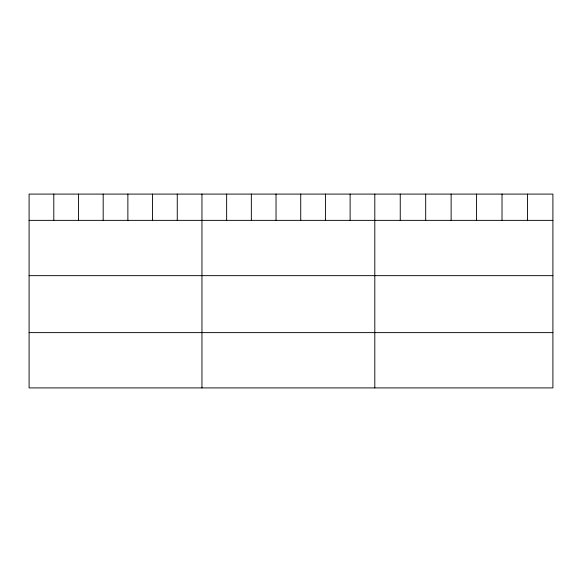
<?xml version="1.0" encoding="UTF-8"?>
<svg xmlns="http://www.w3.org/2000/svg" width="582" height="582" viewBox="0 0 582 582"><rect width="100%" height="100%" fill="white"/><g stroke="black" fill="none" stroke-linecap="round" stroke-linejoin="round"><path stroke-width="0.87" d="M552.9 220.36L552.9 387.91L29.1 387.91L29.1 194.09L552.9 194.09L552.9 220.36L29.1 220.36M29.1 275.65L552.9 275.65M29.1 332.62L552.9 332.62M527.459 194.09L527.459 220.36M502.019 194.09L502.019 220.36M476.578 194.09L476.578 220.36M451.13 194.09L451.13 220.36M425.689 194.09L425.689 220.36M400.249 194.09L400.249 220.36M374.808 194.09L374.808 387.91M350.117 194.09L350.117 220.36M325.418 194.09L325.418 220.36M300.727 194.09L300.727 220.36M276.035 194.09L276.035 220.36M251.344 194.09L251.344 220.36M226.645 194.09L226.645 220.36M201.954 194.09L201.954 387.91M177.263 194.09L177.263 220.36M152.564 194.09L152.564 220.36M127.873 194.09L127.873 220.36M103.181 194.09L103.181 220.36M78.49 194.09L78.49 220.36M53.791 194.09L53.791 220.36"/></g></svg>
